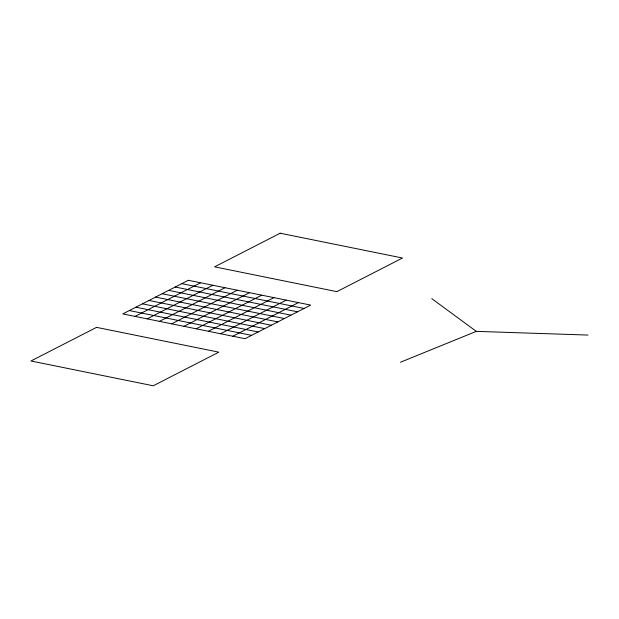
<?xml version="1.0" encoding="UTF-8"?>
<svg xmlns="http://www.w3.org/2000/svg" width="619" height="619" viewBox="0 0 619 619"><rect width="100%" height="100%" fill="white"/><g stroke="black" fill="none" stroke-linecap="round" stroke-linejoin="round"><path stroke-width="0.93" d="M135.004 316.394L200.587 282.767M147.229 318.87L212.82 285.251M159.462 321.354L225.045 287.727M171.687 323.83L237.278 290.21M183.92 326.314L249.503 292.686M196.153 328.79L261.736 295.17M208.379 331.273L273.969 297.646M220.612 333.749L286.195 300.13M232.837 336.233L298.428 302.606M400.478 362.239L476.297 331.366L588.05 335.072M181.8 283.649L304.099 308.448M175.239 287.015L297.538 311.814M168.678 290.373L290.976 315.172M162.124 293.739L284.423 318.537M155.562 297.097L277.861 321.903M149.001 300.463L271.308 325.261M142.447 303.828L264.746 328.627M135.886 307.186L258.185 331.985M129.332 310.552L251.631 335.351M431.783 298.644L476.297 331.366M96.533 327.358L30.95 360.985L153.249 385.784L218.832 352.165L96.533 327.358M188.354 280.291L122.771 313.91L245.07 338.709L310.653 305.09L188.354 280.291M280.175 233.216L214.592 266.835L336.891 291.642L402.474 258.015L280.175 233.216"/></g></svg>
